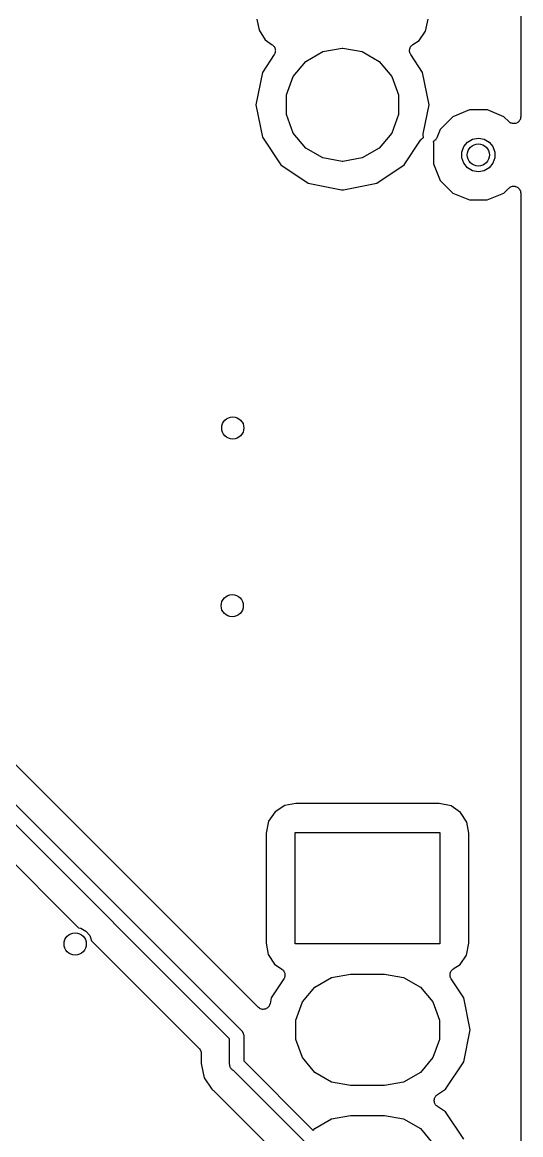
# Model space of a CAD drawing. Extents: x 10 to 287, y -200 to -10.
# Drawn here: x 170.55 to 179.5, y -126.17 to -106.21 of the extents above; entities that cross this region are included whole.
import ezdxf

# ---------------------------------------------------------------- set-up
doc = ezdxf.new("R2010")
doc.units = 0
doc.header["$MEASUREMENT"] = 0
doc.layers.add('BLACK', color=7, linetype='CONTINUOUS')

msp = doc.modelspace()

# ---------------------------------------------------------------- linework, layer by layer
at = {"layer": 'Black'}
for p, q in [((179.501, -47.667), (179.501, -107.903)), ((174.764, -106.154), (174.801, -106.353)), ((177.793, -106.367), (177.836, -106.153)), ((174.801, -106.353), (174.913, -106.527)), ((177.677, -106.537), (177.793, -106.367)), ((174.913, -106.527), (175.04, -106.614)), ((177.553, -106.62), (177.562, -106.611)), ((177.562, -106.611), (177.677, -106.537)), ((175.074, -106.79), (174.862, -107.108)), ((175.04, -106.614), (175.048, -106.622)), ((175.048, -106.622), (175.057, -106.627)), ((175.057, -106.627), (175.064, -106.637)), ((175.064, -106.637), (175.072, -106.645)), ((175.072, -106.645), (175.077, -106.655)), ((175.079, -106.78), (175.074, -106.79)), ((175.077, -106.655), (175.083, -106.663)), ((175.085, -106.772), (175.079, -106.78)), ((175.083, -106.663), (175.086, -106.674)), ((175.087, -106.76), (175.085, -106.772)), ((175.086, -106.674), (175.091, -106.685)), ((175.092, -106.749), (175.087, -106.76)), ((175.091, -106.685), (175.092, -106.695)), ((175.092, -106.695), (175.095, -106.705)), ((175.093, -106.739), (175.092, -106.749)), ((175.095, -106.729), (175.093, -106.739)), ((175.095, -106.705), (175.094, -106.717)), ((175.094, -106.717), (175.095, -106.729)), ((175.643, -106.912), (175.949, -106.735)), ((175.949, -106.735), (176.296, -106.674)), ((176.296, -106.674), (176.304, -106.674)), ((176.304, -106.674), (176.651, -106.735)), ((176.651, -106.735), (176.957, -106.912)), ((177.504, -106.704), (177.508, -106.693)), ((177.505, -106.714), (177.504, -106.704)), ((177.504, -106.724), (177.505, -106.714)), ((177.506, -106.736), (177.504, -106.724)), ((177.507, -106.748), (177.506, -106.736)), ((177.511, -106.758), (177.507, -106.748)), ((177.508, -106.693), (177.509, -106.681)), ((177.509, -106.681), (177.514, -106.672)), ((177.513, -106.767), (177.511, -106.758)), ((177.52, -106.778), (177.513, -106.767)), ((177.514, -106.672), (177.517, -106.662)), ((177.517, -106.662), (177.524, -106.652)), ((177.525, -106.789), (177.52, -106.778)), ((177.524, -106.652), (177.529, -106.641)), ((177.738, -107.108), (177.525, -106.789)), ((177.529, -106.641), (177.537, -106.635)), ((177.537, -106.635), (177.543, -106.626)), ((177.543, -106.626), (177.553, -106.62)), ((175.416, -107.182), (175.643, -106.912)), ((176.957, -106.912), (177.184, -107.182)), ((174.862, -107.108), (174.746, -107.69)), ((175.296, -107.514), (175.416, -107.182)), ((177.184, -107.182), (177.304, -107.514)), ((177.854, -107.69), (177.738, -107.108)), ((175.296, -107.866), (175.296, -107.514)), ((177.304, -107.514), (177.304, -107.866)), ((174.746, -107.69), (174.862, -108.272)), ((177.75, -108.212), (177.854, -107.69)), ((178.58, -107.782), (178.283, -107.905)), ((178.901, -107.782), (178.58, -107.782)), ((179.198, -107.906), (178.901, -107.782)), ((175.416, -108.198), (175.296, -107.866)), ((177.304, -107.866), (177.184, -108.198)), ((178.283, -107.905), (178.056, -108.132)), ((179.285, -107.992), (179.198, -107.906)), ((179.298, -108.002), (179.285, -107.992)), ((179.311, -108.013), (179.298, -108.002)), ((179.442, -108.009), (179.438, -108.013)), ((179.447, -108.007), (179.442, -108.009)), ((179.459, -107.995), (179.447, -108.007)), ((179.472, -107.984), (179.459, -107.995)), ((179.475, -107.979), (179.472, -107.984)), ((179.478, -107.975), (179.475, -107.979)), ((179.486, -107.96), (179.478, -107.975)), ((179.494, -107.946), (179.486, -107.96)), ((179.495, -107.941), (179.494, -107.946)), ((179.497, -107.936), (179.495, -107.941)), ((179.499, -107.919), (179.497, -107.936)), ((179.501, -107.903), (179.499, -107.919)), ((175.643, -108.468), (175.416, -108.198)), ((177.184, -108.198), (176.957, -108.468)), ((178.056, -108.132), (177.992, -108.285)), ((179.316, -108.014), (179.311, -108.013)), ((179.321, -108.018), (179.316, -108.014)), ((179.337, -108.022), (179.321, -108.018)), ((179.352, -108.028), (179.337, -108.022)), ((179.358, -108.028), (179.352, -108.028)), ((179.363, -108.029), (179.358, -108.028)), ((179.38, -108.028), (179.363, -108.029)), ((179.397, -108.028), (179.38, -108.028)), ((179.402, -108.026), (179.397, -108.028)), ((179.407, -108.025), (179.402, -108.026)), ((179.422, -108.018), (179.407, -108.025)), ((179.438, -108.013), (179.422, -108.018)), ((174.862, -108.272), (175.192, -108.766)), ((177.408, -108.766), (177.703, -108.324)), ((177.703, -108.324), (177.71, -108.317)), ((177.71, -108.317), (177.715, -108.309)), ((177.715, -108.309), (177.725, -108.301)), ((177.725, -108.301), (177.734, -108.292)), ((177.734, -108.292), (177.743, -108.288)), ((177.743, -108.288), (177.75, -108.282)), ((177.748, -108.231), (177.75, -108.222)), ((177.749, -108.244), (177.748, -108.231)), ((177.749, -108.256), (177.749, -108.244)), ((177.752, -108.265), (177.749, -108.256)), ((177.75, -108.222), (177.75, -108.212)), ((177.75, -108.282), (177.756, -108.28)), ((177.753, -108.275), (177.752, -108.265)), ((177.756, -108.28), (177.753, -108.275)), ((177.933, -108.349), (177.927, -108.351)), ((177.927, -108.351), (177.93, -108.356)), ((177.93, -108.356), (177.932, -108.369)), ((177.932, -108.369), (177.935, -108.381)), ((177.943, -108.342), (177.933, -108.349)), ((177.936, -108.4), (177.933, -108.412)), ((177.935, -108.381), (177.935, -108.391)), ((177.935, -108.391), (177.936, -108.4)), ((177.954, -108.336), (177.943, -108.342)), ((177.96, -108.328), (177.954, -108.336)), ((177.968, -108.323), (177.96, -108.328)), ((177.975, -108.312), (177.968, -108.323)), ((177.983, -108.303), (177.975, -108.312)), ((177.987, -108.294), (177.983, -108.303)), ((177.992, -108.285), (177.987, -108.294)), ((178.479, -108.44), (178.547, -108.36)), ((178.547, -108.36), (178.637, -108.307)), ((178.637, -108.307), (178.74, -108.289)), ((178.74, -108.289), (178.843, -108.307)), ((178.843, -108.307), (178.933, -108.36)), ((178.933, -108.36), (179.001, -108.44)), ((175.949, -108.645), (175.643, -108.468)), ((176.957, -108.468), (176.651, -108.645)), ((177.933, -108.412), (177.932, -108.424)), ((177.932, -108.424), (177.932, -108.75)), ((178.444, -108.538), (178.479, -108.44)), ((178.444, -108.642), (178.444, -108.538)), ((179.001, -108.44), (179.036, -108.538)), ((179.036, -108.538), (179.036, -108.642)), ((175.192, -108.766), (175.685, -109.096)), ((176.296, -108.706), (175.949, -108.645)), ((176.304, -108.706), (176.296, -108.706)), ((176.651, -108.645), (176.304, -108.706)), ((176.915, -109.096), (177.408, -108.766)), ((177.932, -108.75), (178.055, -109.047)), ((178.479, -108.74), (178.444, -108.642)), ((178.547, -108.82), (178.479, -108.74)), ((179.001, -108.74), (178.933, -108.82)), ((179.036, -108.642), (179.001, -108.74)), ((178.637, -108.873), (178.547, -108.82)), ((178.74, -108.891), (178.637, -108.873)), ((178.843, -108.873), (178.74, -108.891)), ((178.933, -108.82), (178.843, -108.873)), ((175.685, -109.096), (176.28, -109.214)), ((176.32, -109.214), (176.915, -109.096)), ((178.055, -109.047), (178.282, -109.274)), ((179.197, -109.275), (179.285, -109.187)), ((179.285, -109.187), (179.298, -109.178)), ((179.298, -109.178), (179.311, -109.167)), ((179.311, -109.167), (179.316, -109.165)), ((179.316, -109.165), (179.321, -109.162)), ((179.321, -109.162), (179.337, -109.158)), ((179.337, -109.158), (179.352, -109.152)), ((179.352, -109.152), (179.358, -109.152)), ((179.358, -109.152), (179.364, -109.151)), ((179.364, -109.151), (179.38, -109.152)), ((179.38, -109.152), (179.397, -109.152)), ((179.397, -109.152), (179.402, -109.154)), ((179.402, -109.154), (179.407, -109.155)), ((179.407, -109.155), (179.422, -109.162)), ((179.422, -109.162), (179.438, -109.167)), ((179.438, -109.167), (179.442, -109.171)), ((179.442, -109.171), (179.447, -109.173)), ((179.447, -109.173), (179.459, -109.185)), ((179.459, -109.185), (179.472, -109.196)), ((179.472, -109.196), (179.475, -109.201)), ((179.475, -109.201), (179.479, -109.205)), ((179.479, -109.205), (179.486, -109.22)), ((176.28, -109.214), (176.32, -109.214)), ((178.282, -109.274), (178.579, -109.398)), ((178.579, -109.398), (178.9, -109.398)), ((178.9, -109.398), (179.197, -109.275)), ((179.486, -109.22), (179.494, -109.234)), ((179.494, -109.234), (179.495, -109.239)), ((179.495, -109.239), (179.497, -109.245)), ((179.497, -109.245), (179.499, -109.261)), ((179.499, -109.261), (179.501, -109.277)), ((179.501, -109.277), (179.501, -141.075)), ((174.273, -124.453), (162.41, -112.59)), ((162.627, -112.447), (174.49, -124.31)), ((174.785, -123.887), (165.219, -114.321)), ((168.37, -119.268), (171.562, -122.46)), ((175.089, -120.379), (174.973, -120.549)), ((175.263, -120.267), (175.089, -120.379)), ((175.462, -120.23), (175.263, -120.267)), ((178.037, -120.23), (175.462, -120.23)), ((178.251, -120.273), (178.037, -120.23)), ((178.421, -120.389), (178.251, -120.273)), ((174.973, -120.549), (174.93, -120.763)), ((178.533, -120.563), (178.421, -120.389)), ((178.57, -120.762), (178.533, -120.563)), ((174.93, -120.763), (174.93, -122.738)), ((175.45, -122.75), (175.45, -120.75)), ((175.45, -120.75), (178.05, -120.75)), ((178.05, -120.75), (178.05, -122.75)), ((178.57, -122.737), (178.57, -120.762)), ((171.562, -122.46), (171.603, -122.467)), ((171.603, -122.467), (171.693, -122.52)), ((171.693, -122.52), (171.761, -122.6)), ((171.761, -122.6), (171.794, -122.692)), ((171.794, -122.692), (173.728, -124.626)), ((174.93, -122.738), (174.967, -122.937)), ((178.05, -122.75), (175.45, -122.75)), ((178.527, -122.951), (178.57, -122.737)), ((174.967, -122.937), (175.079, -123.111)), ((178.411, -123.121), (178.527, -122.951)), ((175.079, -123.111), (175.212, -123.202)), ((178.29, -123.199), (178.411, -123.121)), ((175.246, -123.378), (175.021, -123.714)), ((175.212, -123.202), (175.219, -123.209)), ((175.219, -123.209), (175.228, -123.215)), ((175.228, -123.215), (175.235, -123.225)), ((175.235, -123.225), (175.244, -123.233)), ((175.244, -123.233), (175.248, -123.242)), ((175.25, -123.368), (175.246, -123.378)), ((175.248, -123.242), (175.254, -123.251)), ((175.256, -123.359), (175.25, -123.368)), ((175.254, -123.251), (175.258, -123.262)), ((175.259, -123.348), (175.256, -123.359)), ((175.258, -123.262), (175.263, -123.273)), ((175.264, -123.337), (175.259, -123.348)), ((175.263, -123.273), (175.264, -123.283)), ((175.264, -123.283), (175.267, -123.293)), ((175.267, -123.317), (175.264, -123.327)), ((175.264, -123.327), (175.264, -123.337)), ((175.267, -123.293), (175.266, -123.305)), ((175.266, -123.305), (175.267, -123.317)), ((175.802, -123.524), (176.103, -123.35)), ((176.103, -123.35), (176.445, -123.29)), ((176.445, -123.29), (177.055, -123.29)), ((177.055, -123.29), (177.397, -123.35)), ((177.397, -123.35), (177.698, -123.524)), ((178.232, -123.312), (178.233, -123.302)), ((178.235, -123.324), (178.232, -123.312)), ((178.233, -123.292), (178.236, -123.28)), ((178.233, -123.302), (178.233, -123.292)), ((178.236, -123.336), (178.235, -123.324)), ((178.236, -123.28), (178.238, -123.268)), ((178.24, -123.345), (178.236, -123.336)), ((178.238, -123.268), (178.242, -123.259)), ((178.242, -123.355), (178.24, -123.345)), ((178.242, -123.259), (178.245, -123.25)), ((178.248, -123.365), (178.242, -123.355)), ((178.245, -123.25), (178.252, -123.24)), ((178.253, -123.376), (178.248, -123.365)), ((178.252, -123.24), (178.258, -123.229)), ((178.479, -123.714), (178.253, -123.376)), ((178.258, -123.229), (178.265, -123.222)), ((178.265, -123.222), (178.271, -123.214)), ((178.271, -123.214), (178.281, -123.207)), ((178.281, -123.207), (178.29, -123.199)), ((175.579, -123.79), (175.802, -123.524)), ((177.698, -123.524), (177.921, -123.79)), ((175.021, -123.714), (175, -123.822)), ((178.593, -124.29), (178.479, -123.714)), ((174.789, -123.89), (174.785, -123.887)), ((174.791, -123.893), (174.789, -123.89)), ((174.807, -123.902), (174.791, -123.893)), ((174.821, -123.913), (174.807, -123.902)), ((174.825, -123.914), (174.821, -123.913)), ((174.829, -123.916), (174.825, -123.914)), ((174.847, -123.919), (174.829, -123.916)), ((174.864, -123.924), (174.847, -123.919)), ((174.868, -123.924), (174.864, -123.924)), ((174.872, -123.924), (174.868, -123.924)), ((174.89, -123.922), (174.872, -123.924)), ((174.908, -123.92), (174.89, -123.922)), ((174.912, -123.918), (174.908, -123.92)), ((174.916, -123.918), (174.912, -123.918)), ((174.932, -123.909), (174.916, -123.918)), ((174.948, -123.901), (174.932, -123.909)), ((174.951, -123.898), (174.948, -123.901)), ((174.955, -123.896), (174.951, -123.898)), ((174.966, -123.883), (174.955, -123.896)), ((174.979, -123.87), (174.966, -123.883)), ((174.981, -123.866), (174.979, -123.87)), ((174.984, -123.863), (174.981, -123.866)), ((174.99, -123.847), (174.984, -123.863)), ((174.998, -123.83), (174.99, -123.847)), ((175, -123.822), (174.998, -123.826)), ((174.998, -123.826), (174.998, -123.83)), ((175.46, -124.116), (175.579, -123.79)), ((177.921, -123.79), (178.04, -124.116)), ((175.46, -124.464), (175.46, -124.116)), ((178.04, -124.116), (178.04, -124.464)), ((174.49, -124.31), (174.493, -124.315)), ((174.493, -124.315), (174.497, -124.318)), ((174.497, -124.318), (174.506, -124.333)), ((174.506, -124.333), (174.515, -124.346)), ((174.515, -124.346), (174.517, -124.352)), ((174.517, -124.352), (174.519, -124.357)), ((174.519, -124.357), (174.522, -124.373)), ((174.522, -124.373), (174.527, -124.389)), ((178.479, -124.866), (178.593, -124.29)), ((174.273, -124.91), (174.273, -124.453)), ((174.527, -124.389), (174.526, -124.394)), ((174.526, -124.394), (174.527, -124.4)), ((174.527, -124.4), (174.527, -124.847)), ((175.579, -124.79), (175.46, -124.464)), ((178.04, -124.464), (177.921, -124.79)), ((173.728, -124.626), (173.731, -124.63)), ((173.731, -124.63), (173.735, -124.634)), ((173.735, -124.634), (173.744, -124.648)), ((173.744, -124.648), (173.753, -124.662)), ((173.753, -124.662), (173.755, -124.667)), ((173.755, -124.667), (173.757, -124.672)), ((173.757, -124.672), (173.76, -124.689)), ((173.76, -124.689), (173.765, -124.705)), ((173.765, -124.705), (173.764, -124.71)), ((173.764, -124.71), (173.765, -124.716)), ((173.765, -124.716), (173.765, -124.897)), ((173.765, -124.897), (173.816, -125.152)), ((174.275, -124.921), (174.273, -124.91)), ((174.275, -124.932), (174.275, -124.921)), ((174.279, -124.942), (174.275, -124.932)), ((174.281, -124.953), (174.279, -124.942)), ((174.286, -124.963), (174.281, -124.953)), ((174.29, -124.974), (174.286, -124.963)), ((174.297, -124.982), (174.29, -124.974)), ((174.527, -124.847), (175.775, -126.096)), ((175.802, -125.056), (175.579, -124.79)), ((177.921, -124.79), (177.698, -125.056)), ((178.152, -125.355), (178.479, -124.866)), ((173.816, -125.152), (173.953, -125.357)), ((174.303, -124.992), (174.297, -124.982)), ((174.311, -124.999), (174.303, -124.992)), ((174.318, -125.007), (174.311, -124.999)), ((174.328, -125.013), (174.318, -125.007)), ((174.337, -125.02), (174.328, -125.013)), ((174.343, -125.022), (174.337, -125.02)), ((175.612, -126.291), (174.343, -125.022)), ((176.103, -125.23), (175.802, -125.056)), ((177.698, -125.056), (177.397, -125.23)), ((173.953, -125.357), (173.962, -125.363)), ((173.962, -125.363), (173.971, -125.372)), ((173.971, -125.372), (173.981, -125.379)), ((173.981, -125.379), (174.946, -126.344)), ((176.445, -125.29), (176.103, -125.23)), ((177.055, -125.29), (176.445, -125.29)), ((177.397, -125.23), (177.055, -125.29)), ((178.003, -125.454), (178.152, -125.355)), ((177.947, -125.552), (177.95, -125.538)), ((177.948, -125.56), (177.947, -125.552)), ((177.947, -125.568), (177.948, -125.56)), ((177.95, -125.582), (177.947, -125.568)), ((177.95, -125.538), (177.952, -125.524)), ((177.952, -125.524), (177.955, -125.517)), ((177.955, -125.517), (177.957, -125.509)), ((177.957, -125.509), (177.965, -125.497)), ((177.965, -125.497), (177.971, -125.485)), ((177.971, -125.485), (177.977, -125.479)), ((177.977, -125.479), (177.982, -125.472)), ((177.982, -125.472), (177.993, -125.464)), ((177.993, -125.464), (178.003, -125.454)), ((177.952, -125.596), (177.95, -125.582)), ((177.955, -125.603), (177.952, -125.596)), ((177.957, -125.611), (177.955, -125.603)), ((177.965, -125.623), (177.957, -125.611)), ((177.971, -125.635), (177.965, -125.623)), ((177.977, -125.641), (177.971, -125.635)), ((177.982, -125.648), (177.977, -125.641)), ((177.993, -125.656), (177.982, -125.648)), ((178.003, -125.666), (177.993, -125.656)), ((178.152, -125.765), (178.003, -125.666)), ((178.479, -126.254), (178.152, -125.765)), ((175.802, -126.064), (176.103, -125.89)), ((176.103, -125.89), (176.445, -125.83)), ((176.445, -125.83), (177.055, -125.83)), ((177.055, -125.83), (177.397, -125.89)), ((177.397, -125.89), (177.698, -126.064)), ((175.775, -126.096), (175.802, -126.064)), ((177.698, -126.064), (177.921, -126.33))]:
    msp.add_line(p, q, dxfattribs=at)
for centre in [(178.74, -108.59), (174.33, -113.49), (174.32, -116.68), (171.5, -122.75)]:
    msp.add_circle(centre, 0.1994, dxfattribs=at)

doc.saveas('drawing.dxf')
